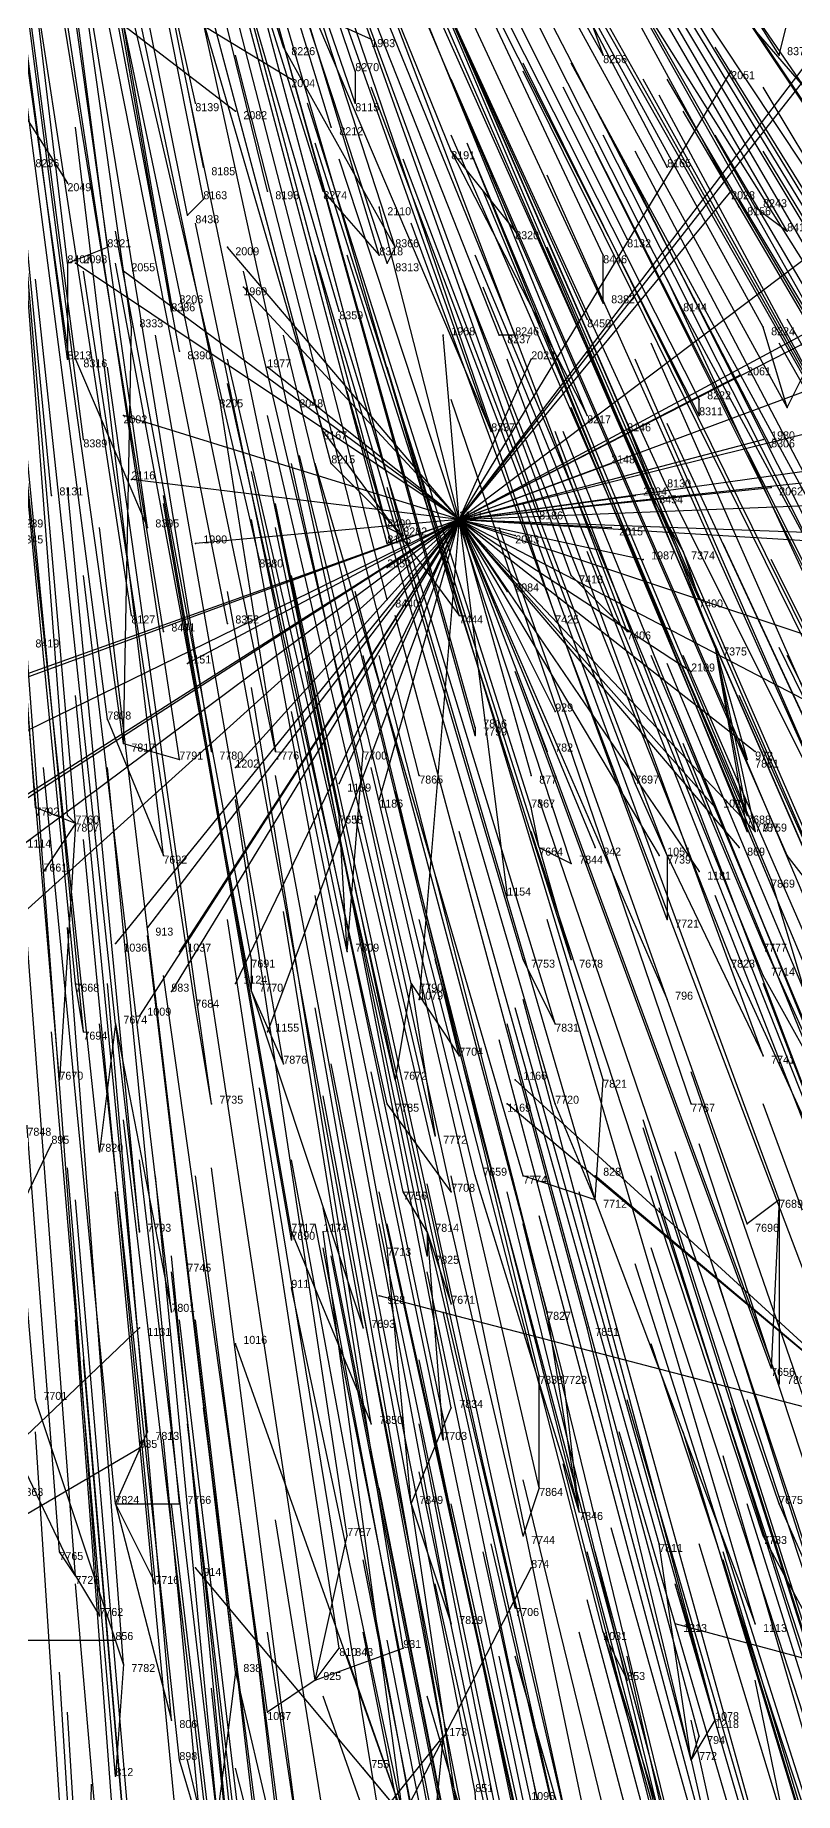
# Model space of a CAD drawing. Extents: x -0.5 to 0.59, y -0.5 to 0.59.
# Drawn here: x 0.021 to 0.116, y -0.3871 to -0.1675 of the extents above; entities that cross this region are included whole.
import ezdxf

# ---------------------------------------------------------------- set-up
doc = ezdxf.new("R2010")
doc.units = 0
for name, color, linetype in [('Facilities', 3, 'CONTINUOUS'), ('Facilities_lines', 3, 'CONTINUOUS'), ('Normals', 1, 'CONTINUOUS'), ('Source_points', 5, 'CONTINUOUS'), ('Text', 3, 'CONTINUOUS')]:
    doc.layers.add(name, color=color, linetype=linetype)

msp = doc.modelspace()

# ---------------------------------------------------------------- linework, layer by layer
at = {"layer": 'Facilities', "color": 3}
for p in [(0.114, -0.17, -0.512), (0.061, -0.172, -0.455), (0.041, -0.176, -0.452), (0.058, -0.179, -0.472), (0.073, -0.182, -0.491), (0.042, -0.184, -0.473), (0.1, -0.184, -0.523), (0.05, -0.187, -0.484), (0.057, -0.187, -0.489), (0.04, -0.19, -0.487), (0.109, -0.189, -0.546), (0.111, -0.189, -0.547), (0.095, -0.193, -0.538), (0.066, -0.194, -0.511), (0.025, -0.196, -0.494), (0.038, -0.201, -0.51), (0.059, -0.202, -0.526), (0.092, -0.201, -0.552), (0.09, -0.203, -0.555), (0.081, -0.205, -0.55), (0.026, -0.208, -0.525), (0.039, -0.207, -0.527), (0.044, -0.213, -0.544), (0.104, -0.215, -0.597), (0.115, -0.214, -0.607), (0.057, -0.217, -0.561), (0.027, -0.218, -0.55), (0.113, -0.219, -0.615), (0.023, -0.225, -0.565), (0.1, -0.224, -0.613), (0.074, -0.228, -1.25), (0.084, -0.227, -0.606), (0.067, -0.23, -0.598), (0.102, -0.232, -0.634), (0.049, -0.233, -0.596), (0.088, -0.235, -0.628), (0.065, -0.238, -0.618), (0.033, -0.24, -0.607), (0.045, -0.241, -0.613), (0.086, -0.24, -0.638), (0.037, -0.242, -0.611), (0.106, -0.244, -0.666), (0.03, -0.253, -0.636), (0.076, -0.254, -0.663), (0.032, -0.256, -0.645), (0.043, -0.257, -0.652), (0.069, -0.26, -0.673), (0.026, -0.266, -0.668), (0.084, -0.269, -0.705), (0.1, -0.27, -0.72), (0.06, -0.282, -0.72), (0.108, -0.283, -0.758), (0.048, -0.287, -0.727), (0.068, -0.286, -0.736), (0.027, -0.292, -0.734), (0.031, -0.291, -0.731), (0.086, -0.291, -0.759), (0.043, -0.301, -0.759), (0.103, -0.301, -0.796), (0.073, -0.312, -0.8), (0.091, -0.313, -0.815), (0.114, -0.313, -0.833), (0.053, -0.317, -0.803), (0.07, -0.317, -0.811), (0.084, -0.349, -0.898), (0.031, -0.351, -0.88), (0.068, -0.351, -0.894), (0.089, -0.352, -0.908), (0.026, -0.36, -0.903), (0.092, -0.367, -0.947), (0.032, -0.371, -0.932), (0.046, -0.372, -0.937), (0.056, -0.373, -0.943), (0.072, -0.38, -0.966), (0.103, -0.383, -0.991)]:
    msp.add_point(p, dxfattribs=at)
at = {"layer": 'Facilities_lines', "color": 3}
for p, q in [((-0.006, -0.137, -1.25), (0.025, -0.186, -1.25)), ((-0.006, -0.137, -1.25), (0.063, -0.168, -1.25)), ((-0.006, -0.137, -1.25), (0.053, -0.173, -1.25)), ((-0.006, -0.137, -1.25), (0.046, -0.177, -1.25)), ((0.084, -0.148, -0.426), (0.092, -0.17, -0.483)), ((0.052, -0.156, -0.411), (0.078, -0.217, -0.576)), ((0.105, -0.16, -0.479), (0.137, -0.197, -0.601)), ((0.114, -0.17, -0.512), (0.116, -0.162, -0.498)), ((0.066, -0.194, -0.511), (0.052, -0.169, -0.443)), ((0.074, -0.228, -1.25), (0.119, -0.169, -1.25)), ((0.061, -0.172, -0.455), (0.061, -0.176, -0.466)), ((0.074, -0.228, -1.25), (0.108, -0.172, -1.25)), ((0.074, -0.228, -1.25), (0.118, -0.172, -1.25)), ((0.073, -0.182, -0.491), (0.09, -0.215, -0.583)), ((0.073, -0.182, -0.491), (0.081, -0.192, -0.522)), ((0.074, -0.228, -1.25), (0.164, -0.182, -1.25)), ((0.074, -0.228, -1.25), (0.131, -0.185, -1.25)), ((0.04, -0.19, -0.487), (0.042, -0.188, -0.481)), ((0.057, -0.187, -0.489), (0.064, -0.195, -0.512)), ((0.074, -0.228, -1.25), (0.108, -0.187, -1.25)), ((0.074, -0.228, -1.25), (0.064, -0.189, -1.25)), ((0.111, -0.189, -0.547), (0.115, -0.192, -0.558)), ((0.074, -0.228, -1.25), (0.141, -0.192, -1.25)), ((0.025, -0.196, -0.494), (0.03, -0.194, -0.49)), ((0.074, -0.228, -1.25), (0.045, -0.194, -1.25)), ((0.066, -0.194, -0.511), (0.065, -0.196, -0.518)), ((0.092, -0.201, -0.552), (0.092, -0.195, -0.539)), ((0.025, -0.196, -0.494), (0.025, -0.208, -0.523)), ((0.074, -0.228, -1.25), (0.026, -0.196, -1.25)), ((0.074, -0.228, -1.25), (0.032, -0.197, -1.25)), ((0.074, -0.228, -1.25), (0.047, -0.199, -1.25)), ((0.038, -0.201, -0.51), (0.038, -0.202, -0.513)), ((0.137, -0.267, -0.75), (0.102, -0.202, -0.565)), ((0.032, -0.256, -0.645), (0.033, -0.204, -0.516)), ((0.074, -0.228, -1.25), (0.175, -0.203, -1.25)), ((0.115, -0.214, -0.607), (0.112, -0.204, -0.582)), ((0.074, -0.228, -1.25), (0.072, -0.205, -1.25)), ((0.081, -0.205, -0.55), (0.079, -0.205, -0.55)), ((0.026, -0.208, -0.525), (0.035, -0.229, -0.579)), ((0.074, -0.228, -1.25), (0.083, -0.208, -1.25)), ((0.074, -0.228, -1.25), (0.128, -0.208, -1.25)), ((0.074, -0.228, -1.25), (0.05, -0.209, -1.25)), ((0.074, -0.228, -1.25), (0.109, -0.21, -1.25)), ((0.115, -0.214, -0.607), (0.117, -0.21, -0.601)), ((0.044, -0.213, -0.544), (0.051, -0.257, -0.655)), ((0.104, -0.215, -0.597), (0.104, -0.213, -0.593)), ((0.074, -0.228, -1.25), (0.032, -0.215, -1.25)), ((0.074, -0.228, -1.25), (0.053, -0.214, -1.25)), ((0.057, -0.217, -0.561), (0.074, -0.24, -0.629)), ((0.074, -0.228, -1.25), (0.16, -0.216, -1.25)), ((0.106, -0.244, -0.666), (0.095, -0.216, -0.59)), ((0.074, -0.228, -1.25), (0.112, -0.218, -1.25)), ((0.067, -0.23, -0.598), (0.058, -0.221, -0.571)), ((0.074, -0.228, -1.25), (0.093, -0.221, -1.25)), ((0.074, -0.228, -1.25), (0.033, -0.223, -1.25)), ((0.074, -0.228, -1.25), (0.13, -0.222, -1.25)), ((0.074, -0.228, -1.25), (0.113, -0.224, -1.25)), ((0.074, -0.228, -1.25), (0.149, -0.225, -1.25)), ((0.074, -0.228, -1.25), (0.096, -0.225, -1.25)), ((0.102, -0.232, -0.634), (0.098, -0.225, -0.614)), ((0.1, -0.224, -0.613), (0.123, -0.27, -0.741)), ((0.074, -0.228, -1.25), (-0.01, -0.269, -1.25)), ((0.074, -0.228, -1.25), (-0.002, -0.277, -1.25)), ((0.074, -0.228, -1.25), (0, -0.255, -1.25)), ((0.074, -0.228, -1.25), (0.003, -0.292, -1.25)), ((0.074, -0.228, -1.25), (0.008, -0.27, -1.25)), ((0.074, -0.228, -1.25), (0.018, -0.248, -1.25)), ((0.074, -0.228, -1.25), (0.019, -0.269, -1.25)), ((0.074, -0.228, -1.25), (0.031, -0.281, -1.25)), ((0.074, -0.228, -1.25), (0.034, -0.29, -1.25)), ((0.074, -0.228, -1.25), (0.035, -0.279, -1.25)), ((0.074, -0.228, -1.25), (0.038, -0.287, -1.25)), ((0.074, -0.228, -1.25), (0.039, -0.282, -1.25)), ((0.074, -0.228, -1.25), (0.04, -0.246, -1.25)), ((0.074, -0.228, -1.25), (0.041, -0.231, -1.25)), ((0.074, -0.228, -1.25), (0.046, -0.286, -1.25)), ((0.074, -0.228, -1.25), (0.046, -0.259, -1.25)), ((0.074, -0.228, -1.25), (0.05, -0.292, -1.25)), ((0.074, -0.228, -1.25), (0.059, -0.261, -1.25)), ((0.074, -0.228, -1.25), (0.064, -0.263, -1.25)), ((0.074, -0.228, -1.25), (0.065, -0.234, -1.25)), ((0.074, -0.228, -1.25), (0.069, -0.288, -1.25)), ((0.074, -0.228, -1.25), (0.173, -0.234, -1.25)), ((0.074, -0.228, -1.25), (0.1, -0.288, -1.25)), ((0.074, -0.228, -1.25), (0.109, -0.269, -1.25)), ((0.074, -0.228, -1.25), (0.111, -0.267, -1.25)), ((0.074, -0.228, -1.25), (0.099, -0.27, -1.25)), ((0.074, -0.228, -1.25), (0.143, -0.264, -1.25)), ((0.074, -0.228, -1.25), (0.104, -0.272, -1.25)), ((0.074, -0.228, -1.25), (0.085, -0.257, -1.25)), ((0.074, -0.228, -1.25), (0.083, -0.26, -1.25)), ((0.074, -0.228, -1.25), (0.086, -0.252, -1.25)), ((0.074, -0.228, -1.25), (0.091, -0.269, -1.25)), ((0.074, -0.228, -1.25), (0.111, -0.257, -1.25)), ((0.074, -0.228, -1.25), (0.106, -0.264, -1.25)), ((0.074, -0.228, -1.25), (0.08, -0.275, -1.25)), ((0.074, -0.228, -1.25), (0.131, -0.247, -1.25)), ((0.074, -0.228, -1.25), (0.129, -0.23, -1.25)), ((0.074, -0.228, -1.25), (0.097, -0.233, -1.25)), ((0.074, -0.228, -1.25), (0.093, -0.229, -1.25)), ((0.074, -0.228, -1.25), (0.081, -0.23, -1.25)), ((0.074, -0.228, -1.25), (0.08, -0.237, -1.25)), ((0.074, -0.228, -1.25), (0.103, -0.247, -1.25)), ((0.067, -0.23, -0.598), (0.065, -0.229, -0.594)), ((0.067, -0.23, -0.598), (0.065, -0.231, -0.599)), ((0.102, -0.232, -0.634), (0.104, -0.238, -0.65)), ((0.088, -0.235, -0.628), (0.095, -0.242, -0.651)), ((0.106, -0.244, -0.666), (0.11, -0.265, -0.717)), ((0.106, -0.244, -0.666), (0.11, -0.267, -0.722)), ((0.106, -0.244, -0.666), (0.111, -0.267, -0.722)), ((0.106, -0.244, -0.666), (0.11, -0.258, -0.702)), ((0.03, -0.253, -0.636), (0.037, -0.27, -0.682)), ((0.076, -0.254, -0.663), (0.076, -0.255, -0.664)), ((0.032, -0.256, -0.645), (0.039, -0.258, -0.652)), ((0.06, -0.282, -0.72), (0.062, -0.257, -0.661)), ((0.1, -0.27, -0.72), (0.096, -0.261, -0.694)), ((0.026, -0.266, -0.668), (0.021, -0.264, -0.662)), ((0.026, -0.266, -0.668), (0.025, -0.265, -0.666)), ((0.06, -0.282, -0.72), (0.059, -0.265, -0.678)), ((0.084, -0.269, -0.705), (0.083, -0.264, -0.691)), ((0.026, -0.266, -0.668), (0.022, -0.272, -0.681)), ((0.026, -0.266, -0.668), (0.024, -0.298, -0.747)), ((0.084, -0.269, -0.705), (0.088, -0.283, -0.742)), ((0.084, -0.269, -0.705), (0.088, -0.271, -0.712)), ((0.1, -0.27, -0.72), (0.1, -0.278, -0.74)), ((0.1, -0.27, -0.72), (0.112, -0.295, -0.789)), ((0.122, -0.279, -0.762), (0.115, -0.27, -0.734)), ((0.122, -0.303, -0.816), (0.113, -0.273, -0.739)), ((0.122, -0.303, -0.816), (0.112, -0.281, -0.756)), ((0.048, -0.287, -0.727), (0.048, -0.283, -0.718)), ((0.086, -0.291, -0.759), (0.082, -0.283, -0.738)), ((0.108, -0.283, -0.758), (0.124, -0.318, -0.854)), ((0.122, -0.303, -0.816), (0.112, -0.285, -0.765)), ((0.027, -0.292, -0.734), (0.026, -0.286, -0.718)), ((0.048, -0.287, -0.727), (0.062, -0.329, -0.836)), ((0.048, -0.287, -0.727), (0.052, -0.296, -0.75)), ((0.068, -0.286, -0.736), (0.066, -0.298, -0.763)), ((0.068, -0.286, -0.736), (0.074, -0.295, -0.759)), ((0.068, -0.286, -0.736), (0.071, -0.305, -0.784)), ((0.043, -0.301, -0.759), (0.041, -0.289, -0.729)), ((0.031, -0.291, -0.731), (0.029, -0.307, -0.77)), ((0.031, -0.291, -0.731), (0.034, -0.317, -0.796)), ((0.031, -0.291, -0.731), (0.038, -0.327, -0.823)), ((0.129, -0.342, -1.25), (0.081, -0.298, -1.25)), ((0.091, -0.313, -0.815), (0.092, -0.298, -0.78)), ((0.073, -0.312, -0.8), (0.065, -0.301, -0.771)), ((0.129, -0.342, -1.25), (0.08, -0.301, -1.25)), ((0.091, -0.313, -0.815), (0.086, -0.301, -0.782)), ((-0.007, -0.368, -1.25), (0.023, -0.306, -1.25)), ((0.089, -0.352, -0.908), (0.076, -0.31, -0.797)), ((0.091, -0.313, -0.815), (0.082, -0.31, -0.802)), ((0.129, -0.342, -1.25), (0.091, -0.31, -1.25)), ((0.07, -0.317, -0.811), (0.067, -0.312, -0.799)), ((0.091, -0.313, -0.815), (0.111, -0.366, -0.958)), ((0.114, -0.313, -0.833), (0.11, -0.316, -0.837)), ((0.114, -0.313, -0.833), (0.113, -0.334, -0.881)), ((0.114, -0.313, -0.833), (0.114, -0.336, -0.886)), ((0.053, -0.317, -0.803), (0.053, -0.318, -0.805)), ((0.053, -0.317, -0.803), (0.063, -0.341, -0.866)), ((0.067, -0.39, -1.25), (0.057, -0.317, -1.25)), ((0.07, -0.317, -0.811), (0.073, -0.326, -0.834)), ((0.07, -0.317, -0.811), (0.081, -0.364, -0.932)), ((0.07, -0.317, -0.811), (0.072, -0.343, -0.875)), ((0.07, -0.317, -0.811), (0.07, -0.32, -0.82)), ((0.068, -0.351, -0.894), (0.065, -0.319, -0.815)), ((0.046, -0.372, -0.937), (0.04, -0.321, -0.81)), ((0.067, -0.39, -1.25), (0.053, -0.324, -1.25)), ((0.129, -0.342, -1.25), (0.064, -0.325, -1.25)), ((0.089, -0.352, -0.908), (0.085, -0.327, -0.845)), ((-0.007, -0.368, -1.25), (0.034, -0.329, -1.25)), ((0.103, -0.383, -0.991), (0.09, -0.329, -0.854)), ((0.067, -0.39, -1.25), (0.046, -0.331, -1.25)), ((0.084, -0.349, -0.898), (0.084, -0.335, -0.864)), ((0.089, -0.352, -0.908), (0.087, -0.335, -0.865)), ((0.026, -0.36, -0.903), (0.015, -0.337, -0.843)), ((0.032, -0.371, -0.932), (0.021, -0.338, -0.846)), ((0.068, -0.351, -0.894), (0.073, -0.339, -0.866)), ((0.031, -0.351, -0.88), (0.035, -0.342, -0.86)), ((-0.007, -0.368, -1.25), (0.034, -0.344, -1.25)), ((0.084, -0.349, -0.898), (0.082, -0.355, -0.912)), ((0.031, -0.351, -0.88), (0.038, -0.378, -0.95)), ((0.031, -0.351, -0.88), (0.039, -0.351, -0.883)), ((0.031, -0.351, -0.88), (0.036, -0.361, -0.906)), ((0.068, -0.351, -0.894), (0.074, -0.391, -0.995)), ((0.068, -0.351, -0.894), (0.073, -0.366, -0.932)), ((0.133, -0.394, -1.041), (0.114, -0.351, -0.922)), ((0.056, -0.373, -0.943), (0.06, -0.355, -0.9)), ((0.133, -0.394, -1.041), (0.112, -0.355, -0.931)), ((0.026, -0.36, -0.903), (0.024, -0.357, -0.895)), ((0.103, -0.383, -0.991), (0.099, -0.356, -0.925)), ((0.026, -0.36, -0.903), (0.029, -0.365, -0.915)), ((0.067, -0.39, -1.25), (0.041, -0.359, -1.25)), ((0.067, -0.39, -1.25), (0.083, -0.359, -1.25)), ((0.131, -0.374, -1.25), (0.101, -0.366, -1.25)), ((-0.007, -0.368, -1.25), (0.031, -0.368, -1.25)), ((0.092, -0.367, -0.947), (0.095, -0.373, -0.962)), ((0.092, -0.367, -0.947), (0.104, -0.406, -1.048)), ((0.092, -0.367, -0.947), (0.102, -0.402, -1.037)), ((0.032, -0.371, -0.932), (0.031, -0.385, -0.965)), ((0.056, -0.373, -0.943), (0.059, -0.369, -0.935)), ((0.056, -0.373, -0.943), (0.067, -0.369, -0.937)), ((0.067, -0.39, -1.25), (0.06, -0.37, -1.25)), ((0.046, -0.372, -0.937), (0.043, -0.396, -0.995)), ((0.046, -0.372, -0.937), (0.053, -0.402, -1.014)), ((0.056, -0.373, -0.943), (0.05, -0.377, -0.951)), ((0.103, -0.383, -0.991), (0.106, -0.378, -0.981)), ((0.103, -0.383, -0.991), (0.106, -0.378, -0.981)), ((0.072, -0.38, -0.966), (0.064, -0.39, -0.989)), ((0.072, -0.38, -0.966), (0.07, -0.4, -1.014)), ((0.103, -0.383, -0.991), (0.104, -0.38, -0.986)), ((0.05, -0.42, -1.057), (0.039, -0.383, -0.962)), ((0.067, -0.39, -1.25), (0.062, -0.384, -1.25)), ((0.103, -0.383, -0.991), (0.108, -0.405, -1.047)), ((0.08, -0.45, -1.141), (0.076, -0.387, -0.985))]:
    msp.add_line(p, q, dxfattribs=at)
at = {"layer": 'Normals', "color": 1}
for p, q in [((0.052, -0.169, -0.443), (0.024, -0.081, -0.48)), ((0.061, -0.172, -0.455), (0.031, -0.084, -0.494)), ((0.041, -0.176, -0.452), (0.021, -0.086, -0.491)), ((0.061, -0.176, -0.466), (0.031, -0.089, -0.504)), ((0.092, -0.17, -0.483), (0.046, -0.089, -0.52)), ((0.058, -0.179, -0.472), (0.031, -0.091, -0.51)), ((0.114, -0.17, -0.512), (0.065, -0.092, -0.551)), ((0.042, -0.184, -0.473), (0.024, -0.094, -0.512)), ((0.073, -0.182, -0.491), (0.038, -0.096, -0.528)), ((0.042, -0.188, -0.481), (0.024, -0.097, -0.519)), ((0.05, -0.187, -0.484), (0.028, -0.097, -0.522)), ((0.057, -0.187, -0.489), (0.029, -0.098, -0.526)), ((0.04, -0.19, -0.487), (0.022, -0.1, -0.525)), ((0.03, -0.194, -0.49), (0.018, -0.102, -0.528)), ((0.1, -0.184, -0.523), (0.057, -0.102, -0.561)), ((0.025, -0.196, -0.494), (0.014, -0.104, -0.531)), ((0.066, -0.194, -0.511), (0.037, -0.105, -0.548)), ((0.064, -0.195, -0.512), (0.037, -0.106, -0.549)), ((0.081, -0.192, -0.522), (0.045, -0.107, -0.559)), ((0.038, -0.201, -0.51), (0.022, -0.108, -0.546)), ((0.065, -0.196, -0.518), (0.036, -0.108, -0.555)), ((0.109, -0.189, -0.546), (0.065, -0.108, -0.584)), ((0.111, -0.189, -0.547), (0.065, -0.108, -0.585)), ((0.124, -0.184, -0.555), (0.072, -0.108, -0.593)), ((0.038, -0.202, -0.513), (0.022, -0.11, -0.55)), ((0.095, -0.193, -0.538), (0.054, -0.111, -0.577)), ((0.115, -0.192, -0.558), (0.068, -0.111, -0.596)), ((0.117, -0.191, -0.559), (0.069, -0.111, -0.596)), ((0.125, -0.188, -0.563), (0.073, -0.11, -0.6)), ((0.033, -0.204, -0.516), (0.02, -0.112, -0.553)), ((0.059, -0.202, -0.526), (0.033, -0.113, -0.563)), ((0.092, -0.195, -0.539), (0.053, -0.112, -0.578)), ((0.025, -0.208, -0.523), (0.013, -0.116, -0.56)), ((0.039, -0.207, -0.527), (0.022, -0.116, -0.563)), ((0.026, -0.208, -0.525), (0.014, -0.117, -0.563)), ((0.092, -0.201, -0.552), (0.053, -0.117, -0.591)), ((0.079, -0.205, -0.55), (0.045, -0.119, -0.588)), ((0.081, -0.205, -0.55), (0.046, -0.119, -0.587)), ((0.09, -0.203, -0.555), (0.052, -0.119, -0.593)), ((0.102, -0.202, -0.565), (0.06, -0.119, -0.603)), ((0.044, -0.213, -0.544), (0.025, -0.122, -0.581)), ((0.112, -0.204, -0.582), (0.067, -0.122, -0.618)), ((0.027, -0.218, -0.55), (0.015, -0.126, -0.587)), ((0.057, -0.217, -0.561), (0.031, -0.128, -0.598)), ((0.09, -0.215, -0.583), (0.055, -0.129, -0.62)), ((0.117, -0.21, -0.601), (0.071, -0.129, -0.638)), ((0.058, -0.221, -0.571), (0.034, -0.131, -0.608)), ((0.078, -0.217, -0.576), (0.047, -0.13, -0.614)), ((0.095, -0.216, -0.59), (0.058, -0.131, -0.628)), ((0.104, -0.213, -0.593), (0.062, -0.13, -0.629)), ((0.023, -0.225, -0.565), (0.014, -0.132, -0.602)), ((0.104, -0.215, -0.597), (0.062, -0.132, -0.633)), ((0.115, -0.214, -0.607), (0.07, -0.132, -0.643)), ((0.113, -0.219, -0.615), (0.07, -0.136, -0.651)), ((0.035, -0.229, -0.579), (0.022, -0.137, -0.616)), ((0.142, -0.213, -0.641), (0.091, -0.137, -0.679)), ((0.065, -0.229, -0.594), (0.041, -0.139, -0.631)), ((0.067, -0.23, -0.598), (0.043, -0.14, -0.636)), ((0.084, -0.227, -0.606), (0.053, -0.14, -0.643)), ((0.1, -0.224, -0.613), (0.061, -0.139, -0.649)), ((0.098, -0.225, -0.614), (0.061, -0.14, -0.65)), ((0.065, -0.231, -0.599), (0.041, -0.141, -0.637)), ((0.049, -0.233, -0.596), (0.028, -0.143, -0.634)), ((0.141, -0.22, -0.654), (0.09, -0.143, -0.692)), ((0.102, -0.232, -0.634), (0.065, -0.147, -0.671)), ((0.033, -0.24, -0.607), (0.019, -0.149, -0.645)), ((0.065, -0.238, -0.618), (0.042, -0.149, -0.656)), ((0.088, -0.235, -0.628), (0.056, -0.148, -0.665)), ((0.136, -0.226, -0.66), (0.087, -0.148, -0.698)), ((0.037, -0.242, -0.611), (0.022, -0.15, -0.649)), ((0.045, -0.241, -0.613), (0.027, -0.15, -0.65)), ((0.074, -0.24, -0.629), (0.048, -0.151, -0.666)), ((0.086, -0.24, -0.638), (0.056, -0.152, -0.674)), ((0.104, -0.238, -0.65), (0.066, -0.153, -0.687)), ((0.095, -0.242, -0.651), (0.062, -0.155, -0.687)), ((0.14, -0.233, -0.68), (0.094, -0.154, -0.72)), ((0.133, -0.238, -0.682), (0.088, -0.158, -0.72)), ((0.137, -0.236, -0.682), (0.092, -0.156, -0.721)), ((0.145, -0.235, -0.691), (0.097, -0.156, -0.729)), ((0.147, -0.237, -0.698), (0.099, -0.158, -0.736)), ((0.106, -0.244, -0.666), (0.07, -0.159, -0.704)), ((0.03, -0.253, -0.636), (0.018, -0.161, -0.674)), ((0.032, -0.256, -0.645), (0.019, -0.164, -0.682)), ((0.039, -0.258, -0.652), (0.025, -0.166, -0.688)), ((0.043, -0.257, -0.652), (0.028, -0.165, -0.689)), ((0.051, -0.257, -0.655), (0.032, -0.166, -0.692)), ((0.062, -0.257, -0.661), (0.042, -0.166, -0.698)), ((0.076, -0.255, -0.664), (0.051, -0.165, -0.701)), ((0.076, -0.254, -0.663), (0.051, -0.165, -0.7)), ((0.063, -0.168, -1.25), (0.063, -0.168, -1.15)), ((0.155, -0.248, -0.731), (0.106, -0.169, -0.768)), ((0.069, -0.26, -0.673), (0.046, -0.17, -0.71)), ((0.123, -0.254, -0.705), (0.082, -0.171, -0.743)), ((0.132, -0.252, -0.712), (0.088, -0.171, -0.749)), ((0.021, -0.264, -0.662), (0.014, -0.172, -0.7)), ((0.025, -0.265, -0.666), (0.018, -0.173, -0.704)), ((0.053, -0.173, -1.25), (0.053, -0.173, -1.15)), ((0.11, -0.258, -0.702), (0.073, -0.173, -0.74)), ((0.123, -0.255, -0.708), (0.082, -0.172, -0.746)), ((0.142, -0.254, -0.727), (0.097, -0.173, -0.764)), ((0.147, -0.253, -0.732), (0.1, -0.173, -0.768)), ((0.108, -0.172, -1.25), (0.108, -0.172, -1.15)), ((0.026, -0.266, -0.668), (0.018, -0.174, -0.706)), ((0.059, -0.265, -0.678), (0.04, -0.174, -0.715)), ((0.096, -0.261, -0.694), (0.063, -0.174, -0.732)), ((0.129, -0.257, -0.719), (0.087, -0.174, -0.757)), ((0.143, -0.257, -0.735), (0.099, -0.175, -0.772)), ((0.16, -0.254, -0.75), (0.112, -0.174, -0.788)), ((0.046, -0.177, -1.25), (0.046, -0.177, -1.15)), ((0.083, -0.264, -0.691), (0.055, -0.176, -0.729)), ((0.149, -0.257, -0.742), (0.102, -0.177, -0.78)), ((0.022, -0.272, -0.681), (0.015, -0.179, -0.718)), ((0.037, -0.27, -0.682), (0.026, -0.179, -0.72)), ((0.11, -0.265, -0.717), (0.073, -0.18, -0.755)), ((0.134, -0.263, -0.737), (0.092, -0.18, -0.774)), ((0.153, -0.26, -0.755), (0.106, -0.18, -0.792)), ((0.084, -0.269, -0.705), (0.056, -0.181, -0.743)), ((0.11, -0.267, -0.722), (0.075, -0.181, -0.76)), ((0.111, -0.267, -0.722), (0.075, -0.181, -0.76)), ((0.132, -0.264, -0.739), (0.091, -0.182, -0.776)), ((0.139, -0.264, -0.745), (0.096, -0.182, -0.782)), ((0.16, -0.261, -0.765), (0.112, -0.182, -0.802)), ((0.088, -0.271, -0.712), (0.059, -0.183, -0.749)), ((0.1, -0.27, -0.72), (0.067, -0.183, -0.758)), ((0.137, -0.267, -0.75), (0.095, -0.184, -0.787)), ((0.025, -0.186, -1.25), (0.025, -0.186, -1.15)), ((0.115, -0.27, -0.734), (0.078, -0.185, -0.771)), ((0.123, -0.27, -0.741), (0.085, -0.185, -0.778)), ((0.113, -0.273, -0.739), (0.077, -0.187, -0.776)), ((0.108, -0.187, -1.25), (0.108, -0.187, -1.15)), ((0.157, -0.268, -0.775), (0.109, -0.188, -0.812)), ((0.06, -0.282, -0.72), (0.041, -0.191, -0.757)), ((0.064, -0.189, -1.25), (0.064, -0.189, -1.15)), ((0.1, -0.278, -0.74), (0.068, -0.191, -0.777)), ((0.048, -0.283, -0.718), (0.031, -0.192, -0.755)), ((0.122, -0.278, -0.759), (0.085, -0.193, -0.796)), ((0.026, -0.286, -0.718), (0.017, -0.194, -0.755)), ((0.045, -0.194, -1.25), (0.045, -0.194, -1.15)), ((0.082, -0.283, -0.738), (0.056, -0.195, -0.776)), ((0.088, -0.283, -0.742), (0.06, -0.195, -0.78)), ((0.112, -0.281, -0.756), (0.076, -0.195, -0.793)), ((0.122, -0.279, -0.762), (0.085, -0.194, -0.799)), ((0.026, -0.196, -1.25), (0.026, -0.196, -1.15)), ((0.041, -0.289, -0.729), (0.027, -0.197, -0.766)), ((0.048, -0.287, -0.727), (0.031, -0.196, -0.765)), ((0.032, -0.197, -1.25), (0.032, -0.197, -1.15)), ((0.068, -0.286, -0.736), (0.047, -0.197, -0.774)), ((0.108, -0.283, -0.758), (0.074, -0.197, -0.795)), ((0.031, -0.291, -0.731), (0.021, -0.198, -0.768)), ((0.047, -0.199, -1.25), (0.047, -0.199, -1.15)), ((0.112, -0.285, -0.765), (0.077, -0.199, -0.802)), ((0.139, -0.282, -0.786), (0.1, -0.198, -0.823)), ((0.027, -0.292, -0.734), (0.018, -0.2, -0.771)), ((0.086, -0.291, -0.759), (0.059, -0.203, -0.797)), ((0.161, -0.283, -0.814), (0.115, -0.203, -0.852)), ((0.024, -0.298, -0.747), (0.016, -0.205, -0.784)), ((0.052, -0.296, -0.75), (0.036, -0.205, -0.788)), ((0.074, -0.295, -0.759), (0.052, -0.205, -0.798)), ((0.072, -0.205, -1.25), (0.072, -0.205, -1.15)), ((0.135, -0.29, -0.801), (0.098, -0.206, -0.838)), ((0.16, -0.287, -0.821), (0.114, -0.206, -0.859)), ((0.066, -0.298, -0.763), (0.045, -0.208, -0.801)), ((0.112, -0.295, -0.789), (0.08, -0.208, -0.826)), ((0.083, -0.208, -1.25), (0.083, -0.208, -1.15)), ((0.127, -0.292, -0.797), (0.09, -0.207, -0.833)), ((0.133, -0.293, -0.805), (0.096, -0.208, -0.842)), ((0.043, -0.301, -0.759), (0.03, -0.209, -0.797)), ((0.05, -0.209, -1.25), (0.05, -0.209, -1.15)), ((0.092, -0.298, -0.78), (0.065, -0.209, -0.817)), ((0.109, -0.21, -1.25), (0.109, -0.21, -1.15)), ((0.065, -0.301, -0.771), (0.045, -0.211, -0.809)), ((0.086, -0.301, -0.782), (0.06, -0.212, -0.819)), ((0.103, -0.301, -0.796), (0.073, -0.213, -0.832)), ((0.029, -0.307, -0.77), (0.019, -0.214, -0.807)), ((0.032, -0.215, -1.25), (0.032, -0.215, -1.15)), ((0.071, -0.305, -0.784), (0.05, -0.215, -0.822)), ((0.053, -0.214, -1.25), (0.053, -0.214, -1.15)), ((0.124, -0.3, -0.811), (0.088, -0.214, -0.848)), ((0.119, -0.304, -0.817), (0.086, -0.217, -0.853)), ((0.122, -0.303, -0.816), (0.087, -0.217, -0.853)), ((0.139, -0.3, -0.827), (0.1, -0.216, -0.864)), ((0.112, -0.218, -1.25), (0.112, -0.218, -1.15)), ((0.073, -0.312, -0.8), (0.053, -0.221, -0.838)), ((0.076, -0.31, -0.797), (0.054, -0.22, -0.835)), ((0.082, -0.31, -0.802), (0.056, -0.221, -0.839)), ((0.093, -0.221, -1.25), (0.093, -0.221, -1.15)), ((0.033, -0.223, -1.25), (0.033, -0.223, -1.15)), ((0.067, -0.312, -0.799), (0.048, -0.222, -0.836)), ((0.134, -0.308, -0.84), (0.097, -0.223, -0.878)), ((0.034, -0.317, -0.796), (0.025, -0.224, -0.834)), ((0.053, -0.317, -0.803), (0.037, -0.225, -0.84)), ((0.053, -0.318, -0.805), (0.037, -0.226, -0.842)), ((0.07, -0.317, -0.811), (0.051, -0.226, -0.848)), ((0.091, -0.313, -0.815), (0.065, -0.224, -0.853)), ((0.114, -0.313, -0.833), (0.082, -0.226, -0.871)), ((0.096, -0.225, -1.25), (0.096, -0.225, -1.15)), ((0.113, -0.224, -1.25), (0.113, -0.224, -1.15)), ((0.065, -0.319, -0.815), (0.048, -0.228, -0.852)), ((0.074, -0.228, -1.25), (0.074, -0.228, -1.15)), ((0.04, -0.321, -0.81), (0.029, -0.229, -0.847)), ((0.07, -0.32, -0.82), (0.051, -0.229, -0.856)), ((0.11, -0.316, -0.837), (0.079, -0.229, -0.874)), ((0.081, -0.23, -1.25), (0.081, -0.23, -1.15)), ((0.093, -0.229, -1.25), (0.093, -0.229, -1.15)), ((0.041, -0.231, -1.25), (0.041, -0.231, -1.15)), ((0.124, -0.318, -0.854), (0.09, -0.232, -0.891)), ((0.146, -0.315, -0.867), (0.107, -0.231, -0.905)), ((0.065, -0.234, -1.25), (0.065, -0.234, -1.15)), ((0.097, -0.233, -1.25), (0.097, -0.233, -1.15)), ((0.154, -0.315, -0.877), (0.113, -0.233, -0.915)), ((0.038, -0.327, -0.823), (0.027, -0.235, -0.86)), ((0.062, -0.329, -0.836), (0.045, -0.237, -0.873)), ((0.073, -0.326, -0.834), (0.053, -0.235, -0.871)), ((0.085, -0.327, -0.845), (0.061, -0.237, -0.881)), ((0.08, -0.237, -1.25), (0.08, -0.237, -1.15)), ((0.09, -0.329, -0.854), (0.066, -0.24, -0.891)), ((0.119, -0.327, -0.87), (0.086, -0.24, -0.907)), ((0.021, -0.338, -0.846), (0.013, -0.245, -0.883)), ((0.084, -0.335, -0.864), (0.062, -0.245, -0.9)), ((0.087, -0.335, -0.865), (0.064, -0.245, -0.902)), ((0.134, -0.331, -0.891), (0.098, -0.245, -0.929)), ((0.139, -0.33, -0.895), (0.102, -0.245, -0.933)), ((0.155, -0.328, -0.906), (0.114, -0.244, -0.943)), ((0.157, -0.329, -0.911), (0.115, -0.245, -0.947)), ((0.04, -0.246, -1.25), (0.04, -0.246, -1.15)), ((0.073, -0.339, -0.866), (0.055, -0.247, -0.903)), ((0.113, -0.334, -0.881), (0.081, -0.247, -0.918)), ((0.136, -0.332, -0.896), (0.1, -0.246, -0.934)), ((0.103, -0.247, -1.25), (0.103, -0.247, -1.15)), ((0.035, -0.342, -0.86), (0.026, -0.25, -0.896)), ((0.063, -0.341, -0.866), (0.048, -0.249, -0.903)), ((0.114, -0.336, -0.886), (0.082, -0.249, -0.924)), ((0.135, -0.335, -0.904), (0.1, -0.249, -0.941)), ((0.147, -0.335, -0.914), (0.109, -0.25, -0.951)), ((0.072, -0.343, -0.875), (0.053, -0.252, -0.913)), ((0.086, -0.252, -1.25), (0.086, -0.252, -1.15)), ((0.137, -0.342, -0.92), (0.102, -0.256, -0.957)), ((0.145, -0.341, -0.927), (0.109, -0.256, -0.964)), ((0.031, -0.351, -0.88), (0.022, -0.259, -0.918)), ((0.039, -0.351, -0.883), (0.03, -0.259, -0.921)), ((0.046, -0.259, -1.25), (0.046, -0.259, -1.15)), ((0.084, -0.349, -0.898), (0.063, -0.259, -0.935)), ((0.085, -0.257, -1.25), (0.085, -0.257, -1.15)), ((0.142, -0.343, -0.929), (0.106, -0.257, -0.965)), ((0.111, -0.257, -1.25), (0.111, -0.257, -1.15)), ((0.068, -0.351, -0.894), (0.051, -0.26, -0.931)), ((0.059, -0.261, -1.25), (0.059, -0.261, -1.15)), ((0.083, -0.26, -1.25), (0.083, -0.26, -1.15)), ((0.06, -0.355, -0.9), (0.046, -0.263, -0.938)), ((0.064, -0.263, -1.25), (0.064, -0.263, -1.15)), ((0.089, -0.352, -0.908), (0.066, -0.262, -0.945)), ((0.114, -0.351, -0.922), (0.084, -0.263, -0.958)), ((0.024, -0.357, -0.895), (0.017, -0.265, -0.932)), ((0.082, -0.355, -0.912), (0.061, -0.265, -0.949)), ((0.106, -0.264, -1.25), (0.106, -0.264, -1.15)), ((0.099, -0.356, -0.925), (0.074, -0.267, -0.962)), ((0.112, -0.355, -0.931), (0.083, -0.267, -0.968)), ((0.111, -0.267, -1.25), (0.111, -0.267, -1.15)), ((0.026, -0.36, -0.903), (0.019, -0.268, -0.941)), ((0.036, -0.361, -0.906), (0.027, -0.268, -0.944)), ((0.091, -0.269, -1.25), (0.091, -0.269, -1.15)), ((0.099, -0.27, -1.25), (0.099, -0.27, -1.15)), ((0.109, -0.269, -1.25), (0.109, -0.269, -1.15)), ((0.029, -0.365, -0.915), (0.022, -0.272, -0.952)), ((0.104, -0.272, -1.25), (0.104, -0.272, -1.15)), ((0.081, -0.364, -0.932), (0.061, -0.274, -0.97)), ((0.073, -0.366, -0.932), (0.056, -0.275, -0.97)), ((0.08, -0.275, -1.25), (0.08, -0.275, -1.15)), ((0.14, -0.362, -0.969), (0.106, -0.275, -1.007)), ((0.059, -0.369, -0.935), (0.045, -0.278, -0.972)), ((0.067, -0.369, -0.937), (0.052, -0.277, -0.974)), ((0.092, -0.367, -0.947), (0.069, -0.278, -0.984)), ((0.111, -0.366, -0.958), (0.085, -0.278, -0.995)), ((0.032, -0.371, -0.932), (0.025, -0.279, -0.969)), ((0.031, -0.281, -1.25), (0.031, -0.281, -1.15)), ((0.035, -0.279, -1.25), (0.035, -0.279, -1.15)), ((0.046, -0.372, -0.937), (0.035, -0.28, -0.975)), ((0.056, -0.373, -0.943), (0.042, -0.281, -0.981)), ((0.039, -0.282, -1.25), (0.039, -0.282, -1.15)), ((0.095, -0.373, -0.962), (0.071, -0.283, -0.999)), ((0.05, -0.377, -0.951), (0.037, -0.285, -0.989)), ((0.038, -0.378, -0.95), (0.03, -0.286, -0.987)), ((0.038, -0.287, -1.25), (0.038, -0.287, -1.15)), ((0.046, -0.286, -1.25), (0.046, -0.286, -1.15)), ((0.145, -0.372, -0.999), (0.112, -0.286, -1.037)), ((0.072, -0.38, -0.966), (0.056, -0.289, -1.004)), ((0.069, -0.288, -1.25), (0.069, -0.288, -1.15)), ((0.106, -0.378, -0.981), (0.081, -0.289, -1.019)), ((0.106, -0.378, -0.981), (0.082, -0.288, -1.018)), ((0.1, -0.288, -1.25), (0.1, -0.288, -1.15)), ((0.031, -0.385, -0.965), (0.023, -0.292, -1.003)), ((0.039, -0.383, -0.962), (0.029, -0.291, -1)), ((0.034, -0.29, -1.25), (0.034, -0.29, -1.15)), ((0.05, -0.292, -1.25), (0.05, -0.292, -1.15)), ((0.104, -0.38, -0.986), (0.08, -0.291, -1.023)), ((0.103, -0.383, -0.991), (0.079, -0.293, -1.028)), ((0.076, -0.387, -0.985), (0.058, -0.296, -1.022)), ((0.082, -0.388, -0.991), (0.063, -0.297, -1.029)), ((0.081, -0.298, -1.25), (0.081, -0.298, -1.15)), ((0.133, -0.384, -1.016), (0.103, -0.297, -1.054)), ((0.064, -0.39, -0.989), (0.049, -0.299, -1.026)), ((0.074, -0.391, -0.995), (0.057, -0.3, -1.033)), ((0.043, -0.396, -0.995), (0.032, -0.303, -1.032)), ((0.08, -0.301, -1.25), (0.08, -0.301, -1.15)), ((0.125, -0.391, -1.027), (0.097, -0.303, -1.065)), ((0.144, -0.388, -1.035), (0.112, -0.301, -1.072)), ((0.125, -0.392, -1.028), (0.097, -0.304, -1.066)), ((0.023, -0.306, -1.25), (0.023, -0.306, -1.15)), ((0.13, -0.395, -1.04), (0.101, -0.307, -1.077)), ((0.133, -0.394, -1.041), (0.104, -0.306, -1.077)), ((0.033, -0.402, -1.008), (0.025, -0.309, -1.045)), ((0.045, -0.401, -1.008), (0.034, -0.308, -1.045)), ((0.055, -0.401, -1.011), (0.043, -0.309, -1.048)), ((0.07, -0.4, -1.014), (0.053, -0.308, -1.051)), ((0.045, -0.403, -1.014), (0.036, -0.31, -1.051)), ((0.053, -0.402, -1.014), (0.041, -0.31, -1.052)), ((0.09, -0.402, -1.03), (0.07, -0.311, -1.067)), ((0.092, -0.401, -1.029), (0.073, -0.31, -1.066)), ((0.091, -0.31, -1.25), (0.091, -0.31, -1.15)), ((0.126, -0.399, -1.046), (0.098, -0.31, -1.083)), ((0.034, -0.406, -1.018), (0.026, -0.313, -1.054)), ((0.04, -0.405, -1.018), (0.031, -0.312, -1.054)), ((0.075, -0.405, -1.03), (0.057, -0.314, -1.067)), ((0.084, -0.403, -1.029), (0.064, -0.312, -1.066)), ((0.102, -0.402, -1.037), (0.08, -0.312, -1.075)), ((0.114, -0.402, -1.044), (0.089, -0.312, -1.081)), ((0.128, -0.403, -1.056), (0.099, -0.314, -1.094)), ((0.074, -0.407, -1.035), (0.056, -0.316, -1.072)), ((0.083, -0.407, -1.038), (0.064, -0.316, -1.074)), ((0.085, -0.407, -1.039), (0.065, -0.316, -1.076)), ((0.104, -0.406, -1.048), (0.082, -0.316, -1.085)), ((0.108, -0.405, -1.047), (0.084, -0.315, -1.085)), ((0.057, -0.317, -1.25), (0.057, -0.317, -1.15)), ((0.047, -0.412, -1.036), (0.038, -0.32, -1.074)), ((0.074, -0.41, -1.041), (0.057, -0.319, -1.078)), ((0.076, -0.411, -1.046), (0.058, -0.32, -1.082)), ((0.127, -0.408, -1.067), (0.098, -0.319, -1.105)), ((0.048, -0.414, -1.043), (0.038, -0.322, -1.08)), ((0.089, -0.413, -1.056), (0.07, -0.322, -1.094)), ((0.124, -0.409, -1.068), (0.096, -0.321, -1.106)), ((0.134, -0.41, -1.079), (0.106, -0.322, -1.117)), ((0.053, -0.324, -1.25), (0.053, -0.324, -1.15)), ((0.064, -0.325, -1.25), (0.064, -0.325, -1.15)), ((0.08, -0.418, -1.065), (0.062, -0.327, -1.102)), ((0.092, -0.417, -1.069), (0.072, -0.327, -1.106)), ((0.033, -0.421, -1.055), (0.026, -0.328, -1.092)), ((0.034, -0.329, -1.25), (0.034, -0.329, -1.15)), ((0.05, -0.42, -1.057), (0.039, -0.328, -1.094)), ((0.052, -0.421, -1.06), (0.041, -0.328, -1.097)), ((0.046, -0.331, -1.25), (0.046, -0.331, -1.15)), ((0.127, -0.419, -1.095), (0.098, -0.331, -1.133)), ((0.035, -0.425, -1.067), (0.027, -0.333, -1.104)), ((0.088, -0.424, -1.083), (0.069, -0.333, -1.12)), ((0.121, -0.427, -1.11), (0.095, -0.338, -1.147)), ((0.139, -0.426, -1.119), (0.11, -0.338, -1.157)), ((0.054, -0.431, -1.086), (0.042, -0.339, -1.123)), ((0.136, -0.427, -1.121), (0.108, -0.339, -1.159)), ((0.027, -0.434, -1.088), (0.021, -0.342, -1.125)), ((0.051, -0.433, -1.091), (0.04, -0.341, -1.127)), ((0.087, -0.432, -1.101), (0.069, -0.341, -1.139)), ((0.12, -0.431, -1.119), (0.094, -0.342, -1.157)), ((0.129, -0.431, -1.124), (0.102, -0.342, -1.161)), ((0.034, -0.344, -1.25), (0.034, -0.344, -1.15)), ((0.046, -0.436, -1.096), (0.037, -0.343, -1.132)), ((0.098, -0.436, -1.118), (0.077, -0.346, -1.155)), ((0.11, -0.436, -1.125), (0.087, -0.346, -1.162)), ((0.133, -0.434, -1.134), (0.107, -0.345, -1.172)), ((0.082, -0.44, -1.119), (0.064, -0.349, -1.156)), ((0.088, -0.438, -1.116), (0.069, -0.347, -1.154)), ((0.104, -0.438, -1.125), (0.082, -0.348, -1.162)), ((0.049, -0.443, -1.115), (0.038, -0.351, -1.151)), ((0.093, -0.441, -1.128), (0.073, -0.351, -1.165)), ((0.138, -0.44, -1.154), (0.11, -0.351, -1.19)), ((0.066, -0.445, -1.124), (0.051, -0.353, -1.161)), ((0.118, -0.443, -1.147), (0.093, -0.354, -1.184)), ((0.097, -0.448, -1.146), (0.077, -0.357, -1.183)), ((0.099, -0.446, -1.142), (0.078, -0.356, -1.18)), ((0.114, -0.447, -1.153), (0.09, -0.357, -1.19)), ((0.115, -0.447, -1.153), (0.091, -0.357, -1.189)), ((0.131, -0.445, -1.159), (0.104, -0.356, -1.196)), ((0.134, -0.446, -1.164), (0.107, -0.357, -1.201)), ((0.041, -0.359, -1.25), (0.041, -0.359, -1.15)), ((0.08, -0.45, -1.141), (0.062, -0.358, -1.179)), ((0.083, -0.359, -1.25), (0.083, -0.359, -1.15)), ((0.134, -0.447, -1.166), (0.107, -0.358, -1.203)), ((0.034, -0.453, -1.136), (0.026, -0.361, -1.173)), ((0.091, -0.451, -1.151), (0.071, -0.361, -1.188)), ((0.127, -0.45, -1.169), (0.101, -0.361, -1.206)), ((0.114, -0.453, -1.169), (0.09, -0.363, -1.205)), ((0.101, -0.366, -1.25), (0.101, -0.366, -1.15)), ((0.031, -0.368, -1.25), (0.031, -0.368, -1.15)), ((0.064, -0.459, -1.158), (0.05, -0.367, -1.195)), ((0.08, -0.458, -1.163), (0.062, -0.367, -1.2)), ((0.083, -0.459, -1.167), (0.065, -0.368, -1.204)), ((0.114, -0.462, -1.188), (0.089, -0.367, -1.211)), ((0.06, -0.37, -1.25), (0.06, -0.37, -1.15)), ((0.099, -0.461, -1.177), (0.079, -0.37, -1.214)), ((0.108, -0.465, -1.193), (0.081, -0.37, -1.207)), ((0.117, -0.468, -1.205), (0.095, -0.37, -1.213)), ((0.03, -0.465, -1.164), (0.024, -0.372, -1.202)), ((0.06, -0.464, -1.169), (0.049, -0.372, -1.206)), ((0.131, -0.47, -1.221), (0.111, -0.373, -1.218)), ((0.053, -0.466, -1.173), (0.043, -0.374, -1.211)), ((0.09, -0.469, -1.194), (0.057, -0.375, -1.202)), ((0.098, -0.471, -1.202), (0.07, -0.375, -1.21)), ((0.031, -0.474, -1.188), (0.025, -0.377, -1.21)), ((0.124, -0.474, -1.226), (0.103, -0.378, -1.208)), ((0.063, -0.48, -1.211), (0.04, -0.383, -1.212)), ((0.071, -0.48, -1.214), (0.046, -0.384, -1.201)), ((0.062, -0.384, -1.25), (0.062, -0.384, -1.15)), ((0.026, -0.485, -1.215), (0.028, -0.386, -1.206))]:
    msp.add_line(p, q, dxfattribs=at)
at = {"layer": 'Source_points', "color": 5}
for p in [(0.052, -0.169, -0.443), (0.063, -0.168, -1.25), (0.092, -0.17, -0.483), (0.053, -0.173, -1.25), (0.108, -0.172, -1.25), (0.046, -0.177, -1.25), (0.061, -0.176, -0.466), (0.025, -0.186, -1.25), (0.042, -0.188, -0.481), (0.108, -0.187, -1.25), (0.064, -0.189, -1.25), (0.081, -0.192, -0.522), (0.115, -0.192, -0.558), (0.03, -0.194, -0.49), (0.045, -0.194, -1.25), (0.064, -0.195, -0.512), (0.092, -0.195, -0.539), (0.026, -0.196, -1.25), (0.032, -0.197, -1.25), (0.065, -0.196, -0.518), (0.047, -0.199, -1.25), (0.038, -0.202, -0.513), (0.102, -0.202, -0.565), (0.033, -0.204, -0.516), (0.112, -0.204, -0.582), (0.072, -0.205, -1.25), (0.079, -0.205, -0.55), (0.025, -0.208, -0.523), (0.083, -0.208, -1.25), (0.05, -0.209, -1.25), (0.109, -0.21, -1.25), (0.104, -0.213, -0.593), (0.032, -0.215, -1.25), (0.053, -0.214, -1.25), (0.09, -0.215, -0.583), (0.078, -0.217, -0.576), (0.095, -0.216, -0.59), (0.112, -0.218, -1.25), (0.058, -0.221, -0.571), (0.093, -0.221, -1.25), (0.033, -0.223, -1.25), (0.096, -0.225, -1.25), (0.098, -0.225, -0.614), (0.113, -0.224, -1.25), (0.035, -0.229, -0.579), (0.065, -0.229, -0.594), (0.081, -0.23, -1.25), (0.093, -0.229, -1.25), (0.041, -0.231, -1.25), (0.065, -0.231, -0.599), (0.065, -0.234, -1.25), (0.097, -0.233, -1.25), (0.08, -0.237, -1.25), (0.104, -0.238, -0.65), (0.074, -0.24, -0.629), (0.095, -0.242, -0.651), (0.04, -0.246, -1.25), (0.103, -0.247, -1.25), (0.086, -0.252, -1.25), (0.076, -0.255, -0.664), (0.039, -0.258, -0.652), (0.046, -0.259, -1.25), (0.051, -0.257, -0.655), (0.062, -0.257, -0.661), (0.085, -0.257, -1.25), (0.11, -0.258, -0.702), (0.111, -0.257, -1.25), (0.059, -0.261, -1.25), (0.083, -0.26, -1.25), (0.096, -0.261, -0.694), (0.064, -0.263, -1.25), (0.021, -0.264, -0.662), (0.025, -0.265, -0.666), (0.059, -0.265, -0.678), (0.083, -0.264, -0.691), (0.106, -0.264, -1.25), (0.11, -0.265, -0.717), (0.11, -0.267, -0.722), (0.111, -0.267, -1.25), (0.111, -0.267, -0.722), (0.037, -0.27, -0.682), (0.091, -0.269, -1.25), (0.099, -0.27, -1.25), (0.109, -0.269, -1.25), (0.115, -0.27, -0.734), (0.022, -0.272, -0.681), (0.088, -0.271, -0.712), (0.104, -0.272, -1.25), (0.113, -0.273, -0.739), (0.08, -0.275, -1.25), (0.1, -0.278, -0.74), (0.031, -0.281, -1.25), (0.035, -0.279, -1.25), (0.112, -0.281, -0.756), (0.039, -0.282, -1.25), (0.048, -0.283, -0.718), (0.082, -0.283, -0.738), (0.088, -0.283, -0.742), (0.112, -0.285, -0.765), (0.026, -0.286, -0.718), (0.038, -0.287, -1.25), (0.046, -0.286, -1.25), (0.041, -0.289, -0.729), (0.069, -0.288, -1.25), (0.1, -0.288, -1.25), (0.034, -0.29, -1.25), (0.05, -0.292, -1.25), (0.052, -0.296, -0.75), (0.074, -0.295, -0.759), (0.112, -0.295, -0.789), (0.024, -0.298, -0.747), (0.066, -0.298, -0.763), (0.081, -0.298, -1.25), (0.092, -0.298, -0.78), (0.065, -0.301, -0.771), (0.08, -0.301, -1.25), (0.086, -0.301, -0.782), (0.071, -0.305, -0.784), (0.023, -0.306, -1.25), (0.029, -0.307, -0.77), (0.076, -0.31, -0.797), (0.082, -0.31, -0.802), (0.091, -0.31, -1.25), (0.067, -0.312, -0.799), (0.11, -0.316, -0.837), (0.034, -0.317, -0.796), (0.053, -0.318, -0.805), (0.057, -0.317, -1.25), (0.065, -0.319, -0.815), (0.07, -0.32, -0.82), (0.04, -0.321, -0.81), (0.053, -0.324, -1.25), (0.064, -0.325, -1.25), (0.038, -0.327, -0.823), (0.073, -0.326, -0.834), (0.085, -0.327, -0.845), (0.034, -0.329, -1.25), (0.062, -0.329, -0.836), (0.09, -0.329, -0.854), (0.046, -0.331, -1.25), (0.084, -0.335, -0.864), (0.087, -0.335, -0.865), (0.113, -0.334, -0.881), (0.021, -0.338, -0.846), (0.114, -0.336, -0.886), (0.073, -0.339, -0.866), (0.035, -0.342, -0.86), (0.063, -0.341, -0.866), (0.034, -0.344, -1.25), (0.072, -0.343, -0.875), (0.039, -0.351, -0.883), (0.114, -0.351, -0.922), (0.06, -0.355, -0.9), (0.082, -0.355, -0.912), (0.112, -0.355, -0.931), (0.024, -0.357, -0.895), (0.099, -0.356, -0.925), (0.041, -0.359, -1.25), (0.083, -0.359, -1.25), (0.036, -0.361, -0.906), (0.081, -0.364, -0.932), (0.029, -0.365, -0.915), (0.073, -0.366, -0.932), (0.101, -0.366, -1.25), (0.111, -0.366, -0.958), (0.031, -0.368, -1.25), (0.059, -0.369, -0.935), (0.06, -0.37, -1.25), (0.067, -0.369, -0.937), (0.095, -0.373, -0.962), (0.05, -0.377, -0.951), (0.038, -0.378, -0.95), (0.106, -0.378, -0.981), (0.106, -0.378, -0.981), (0.104, -0.38, -0.986), (0.039, -0.383, -0.962), (0.062, -0.384, -1.25), (0.031, -0.385, -0.965), (0.076, -0.387, -0.985)]:
    msp.add_point(p, dxfattribs=at)

# ---------------------------------------------------------------- texts
at = {"layer": 'Text', "color": 3}
for s, p in [('8226', (0.053, -0.17, -0.443)), ('1983', (0.063, -0.169, -1.25)), ('8373', (0.115, -0.17, -0.512)), ('8270', (0.061, -0.172, -0.455)), ('8256', (0.092, -0.171, -0.483)), ('2004', (0.053, -0.174, -1.25)), ('2051', (0.108, -0.173, -1.25)), ('8139', (0.041, -0.177, -0.452)), ('2082', (0.047, -0.178, -1.25)), ('8115', (0.061, -0.177, -0.466)), ('8212', (0.059, -0.18, -0.472)), ('8191', (0.073, -0.183, -0.491)), ('8236', (0.021, -0.184, -0.461)), ('8185', (0.043, -0.185, -0.473)), ('8165', (0.1, -0.184, -0.523)), ('2049', (0.025, -0.187, -1.25)), ('8163', (0.042, -0.188, -0.481)), ('8198', (0.051, -0.188, -0.484)), ('8274', (0.057, -0.188, -0.489)), ('2028', (0.108, -0.188, -1.25)), ('8243', (0.112, -0.189, -0.547)), ('8438', (0.041, -0.191, -0.487)), ('2110', (0.065, -0.19, -1.25)), ('8156', (0.11, -0.19, -0.546)), ('8410', (0.115, -0.192, -0.558)), ('8321', (0.03, -0.194, -0.49)), ('8366', (0.066, -0.194, -0.511)), ('8320', (0.081, -0.193, -0.522)), ('8132', (0.095, -0.194, -0.538)), ('8407', (0.025, -0.196, -0.494)), ('2098', (0.027, -0.196, -1.25)), ('2009', (0.046, -0.195, -1.25)), ('8318', (0.064, -0.195, -0.512)), ('8446', (0.092, -0.196, -0.539)), ('2055', (0.033, -0.197, -1.25)), ('8313', (0.066, -0.197, -0.518)), ('1969', (0.047, -0.2, -1.25)), ('8386', (0.038, -0.202, -0.513)), ('8206', (0.039, -0.201, -0.51)), ('8359', (0.059, -0.203, -0.526)), ('8382', (0.093, -0.201, -0.552)), ('8144', (0.102, -0.202, -0.565)), ('8333', (0.034, -0.204, -0.516)), ('1968', (0.073, -0.205, -1.25)), ('8246', (0.081, -0.205, -0.55)), ('8450', (0.09, -0.204, -0.555)), ('8224', (0.113, -0.205, -0.582)), ('8237', (0.08, -0.206, -0.55)), ('8213', (0.025, -0.208, -0.523)), ('8316', (0.027, -0.209, -0.525)), ('8390', (0.04, -0.208, -0.527)), ('1977', (0.05, -0.209, -1.25)), ('2023', (0.083, -0.208, -1.25)), ('2061', (0.11, -0.21, -1.25)), ('8205', (0.044, -0.214, -0.544)), ('2048', (0.054, -0.214, -1.25)), ('8222', (0.105, -0.213, -0.593)), ('2002', (0.032, -0.216, -1.25)), ('8217', (0.09, -0.216, -0.583)), ('8311', (0.104, -0.215, -0.597)), ('8167', (0.057, -0.218, -0.561)), ('8337', (0.078, -0.217, -0.576)), ('8146', (0.095, -0.217, -0.59)), ('1980', (0.113, -0.218, -1.25)), ('8389', (0.027, -0.219, -0.55)), ('8306', (0.113, -0.219, -0.615)), ('8215', (0.058, -0.221, -0.571)), ('2148', (0.093, -0.221, -1.25)), ('8131', (0.024, -0.225, -0.565)), ('2116', (0.033, -0.223, -1.25)), ('2094', (0.097, -0.225, -1.25)), ('8130', (0.1, -0.224, -0.613)), ('2062', (0.114, -0.225, -1.25)), ('8454', (0.099, -0.226, -0.614)), ('8239', (0.019, -0.229, -0.573)), ('8395', (0.036, -0.229, -0.579)), ('8409', (0.065, -0.229, -0.594)), ('2111', (0.074, -0.228, -1.25)), ('8186', (0.084, -0.228, -0.606)), ('8345', (0.019, -0.231, -0.577)), ('1990', (0.042, -0.231, -1.25)), ('8145', (0.065, -0.231, -0.599)), ('8282', (0.067, -0.23, -0.598)), ('2043', (0.081, -0.231, -1.25)), ('2015', (0.094, -0.23, -1.25)), ('1987', (0.098, -0.233, -1.25)), ('7374', (0.103, -0.233, -0.634)), ('8380', (0.049, -0.234, -0.596)), ('2050', (0.065, -0.234, -1.25)), ('2084', (0.081, -0.237, -1.25)), ('7418', (0.089, -0.236, -0.628)), ('8440', (0.066, -0.239, -0.618)), ('7400', (0.104, -0.239, -0.65)), ('8127', (0.033, -0.241, -0.607)), ('8441', (0.038, -0.242, -0.611)), ('8352', (0.046, -0.241, -0.613)), ('7444', (0.074, -0.241, -0.629)), ('7425', (0.086, -0.241, -0.638)), ('8419', (0.021, -0.244, -0.61)), ('7406', (0.095, -0.243, -0.651)), ('2151', (0.04, -0.246, -1.25)), ('7375', (0.107, -0.245, -0.666)), ('2109', (0.103, -0.247, -1.25)), ('7808', (0.03, -0.253, -0.636)), ('929', (0.086, -0.252, -1.25)), ('7816', (0.077, -0.254, -0.663)), ('7799', (0.077, -0.255, -0.664)), ('7817', (0.033, -0.257, -0.645)), ('782', (0.086, -0.257, -1.25)), ('7791', (0.039, -0.258, -0.652)), ('7780', (0.044, -0.258, -0.652)), ('1202', (0.046, -0.259, -1.25)), ('7776', (0.051, -0.258, -0.655)), ('7700', (0.062, -0.258, -0.661)), ('972', (0.111, -0.258, -1.25)), ('7861', (0.111, -0.259, -0.702)), ('1159', (0.06, -0.262, -1.25)), ('7865', (0.069, -0.261, -0.673)), ('877', (0.084, -0.261, -1.25)), ('7697', (0.096, -0.261, -0.694)), ('1186', (0.064, -0.264, -1.25)), ('7867', (0.083, -0.264, -0.691)), ('1029', (0.107, -0.264, -1.25)), ('7792', (0.021, -0.265, -0.662)), ('7760', (0.026, -0.266, -0.666)), ('7658', (0.059, -0.266, -0.678)), ('7688', (0.11, -0.266, -0.717)), ('7807', (0.026, -0.267, -0.668)), ('7737', (0.111, -0.267, -0.722)), ('975', (0.112, -0.267, -1.25)), ('7759', (0.112, -0.267, -0.722)), ('1114', (0.02, -0.269, -1.25)), ('7692', (0.037, -0.271, -0.682)), ('7664', (0.084, -0.27, -0.705)), ('7844', (0.089, -0.271, -0.712)), ('942', (0.092, -0.27, -1.25)), ('7739', (0.1, -0.271, -0.72)), ('1051', (0.1, -0.27, -1.25)), ('869', (0.11, -0.27, -1.25)), ('7661', (0.022, -0.272, -0.681)), ('1181', (0.105, -0.273, -1.25)), ('1154', (0.08, -0.275, -1.25)), ('7869', (0.113, -0.274, -0.739)), ('7721', (0.101, -0.279, -0.74)), ('1036', (0.032, -0.282, -1.25)), ('913', (0.036, -0.28, -1.25)), ('1037', (0.04, -0.282, -1.25)), ('7809', (0.061, -0.282, -0.72)), ('7777', (0.112, -0.282, -0.756)), ('7691', (0.048, -0.284, -0.718)), ('7753', (0.083, -0.284, -0.738)), ('7678', (0.089, -0.284, -0.742)), ('7823', (0.108, -0.284, -0.758)), ('1124', (0.047, -0.286, -1.25)), ('7714', (0.113, -0.285, -0.765)), ('7668', (0.026, -0.287, -0.718)), ('983', (0.038, -0.287, -1.25)), ('7770', (0.049, -0.287, -0.727)), ('7790', (0.069, -0.287, -0.736)), ('1079', (0.069, -0.288, -1.25)), ('796', (0.101, -0.288, -1.25)), ('1009', (0.035, -0.29, -1.25)), ('7684', (0.041, -0.289, -0.729)), ('7694', (0.027, -0.293, -0.734)), ('7674', (0.032, -0.291, -0.731)), ('1155', (0.051, -0.292, -1.25)), ('7831', (0.086, -0.292, -0.759)), ('7704', (0.074, -0.295, -0.759)), ('7876', (0.052, -0.296, -0.75)), ('7741', (0.113, -0.296, -0.789)), ('7670', (0.024, -0.298, -0.747)), ('7672', (0.067, -0.298, -0.763)), ('1166', (0.082, -0.298, -1.25)), ('7821', (0.092, -0.299, -0.78)), ('7735', (0.044, -0.301, -0.759)), ('7720', (0.086, -0.301, -0.782)), ('7785', (0.066, -0.302, -0.771)), ('1169', (0.08, -0.302, -1.25)), ('7767', (0.103, -0.302, -0.796)), ('7848', (0.02, -0.305, -0.763)), ('895', (0.023, -0.306, -1.25)), ('7772', (0.072, -0.306, -0.784)), ('7820', (0.029, -0.307, -0.77)), ('7659', (0.077, -0.31, -0.797)), ('828', (0.092, -0.31, -1.25)), ('7708', (0.073, -0.312, -0.8)), ('7774', (0.082, -0.311, -0.802)), ('7756', (0.067, -0.313, -0.799)), ('7712', (0.092, -0.314, -0.815)), ('7689', (0.114, -0.314, -0.833)), ('7793', (0.035, -0.317, -0.796)), ('7717', (0.053, -0.317, -0.803)), ('1174', (0.057, -0.317, -1.25)), ('7814', (0.071, -0.317, -0.811)), ('7696', (0.111, -0.317, -0.837)), ('7690', (0.053, -0.318, -0.805)), ('7713', (0.065, -0.32, -0.815)), ('7825', (0.071, -0.321, -0.82)), ('7745', (0.04, -0.322, -0.81)), ('911', (0.053, -0.324, -1.25)), ('928', (0.065, -0.326, -1.25)), ('7671', (0.073, -0.326, -0.834)), ('7801', (0.038, -0.327, -0.823)), ('7827', (0.085, -0.328, -0.845)), ('1131', (0.035, -0.33, -1.25)), ('7693', (0.063, -0.329, -0.836)), ('7851', (0.091, -0.33, -0.854)), ('1016', (0.047, -0.331, -1.25)), ('7838', (0.084, -0.336, -0.864)), ('7723', (0.087, -0.336, -0.865)), ('7656', (0.113, -0.335, -0.881)), ('7806', (0.115, -0.336, -0.886)), ('7701', (0.022, -0.338, -0.846)), ('7834', (0.074, -0.339, -0.866)), ('7850', (0.064, -0.341, -0.866)), ('7813', (0.036, -0.343, -0.86)), ('7703', (0.072, -0.343, -0.875)), ('935', (0.034, -0.344, -1.25)), ('7863', (0.019, -0.35, -0.876)), ('7864', (0.084, -0.35, -0.898)), ('7824', (0.031, -0.351, -0.88)), ('7766', (0.04, -0.351, -0.883)), ('7849', (0.069, -0.351, -0.894)), ('7675', (0.114, -0.351, -0.922)), ('7846', (0.089, -0.353, -0.908)), ('7787', (0.06, -0.355, -0.9)), ('7744', (0.083, -0.356, -0.912)), ('7783', (0.112, -0.356, -0.931)), ('7765', (0.024, -0.358, -0.895)), ('7811', (0.099, -0.357, -0.925)), ('7726', (0.026, -0.361, -0.903)), ('7716', (0.036, -0.361, -0.906)), ('914', (0.042, -0.36, -1.25)), ('874', (0.083, -0.359, -1.25)), ('7762', (0.029, -0.365, -0.915)), ('7706', (0.081, -0.365, -0.932)), ('7829', (0.074, -0.366, -0.932)), ('1213', (0.102, -0.367, -1.25)), ('1113', (0.112, -0.367, -0.958)), ('856', (0.031, -0.368, -1.25)), ('931', (0.067, -0.369, -0.937)), ('1031', (0.092, -0.368, -0.947)), ('7782', (0.033, -0.372, -0.932)), ('838', (0.047, -0.372, -0.937)), ('810', (0.059, -0.37, -0.935)), ('843', (0.061, -0.37, -1.25)), ('925', (0.057, -0.373, -0.943)), ('853', (0.095, -0.373, -0.962)), ('1087', (0.05, -0.378, -0.951)), ('1078', (0.106, -0.378, -0.981)), ('806', (0.039, -0.379, -0.95)), ('1173', (0.072, -0.38, -0.966)), ('1218', (0.106, -0.379, -0.981)), ('898', (0.039, -0.383, -0.962)), ('772', (0.104, -0.383, -0.991)), ('794', (0.105, -0.381, -0.986)), ('812', (0.031, -0.385, -0.965)), ('755', (0.063, -0.384, -1.25)), ('851', (0.076, -0.387, -0.985)), ('1096', (0.083, -0.388, -0.991))]:
    msp.add_text(s, height=0.001, dxfattribs=at).set_placement(p)

doc.saveas('drawing.dxf')
